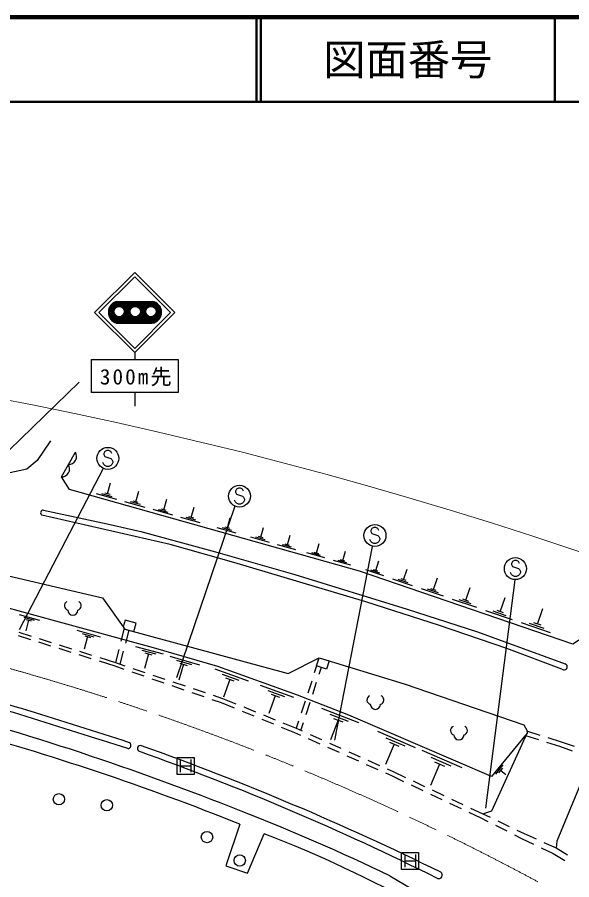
# Model space of a CAD drawing. Units: millimetres, scale not verified. Extents: x 40000 to 680000, y 20000 to 380000.
# Drawn here: x 480463 to 546005, y 278071 to 380000 of the extents above; entities that cross this region are included whole.
import ezdxf
from ezdxf.enums import TextEntityAlignment as Align

# ---------------------------------------------------------------- set-up
doc = ezdxf.new("R2010")
doc.units = ezdxf.units.MM
doc.header["$LTSCALE"] = 1000
doc.linetypes.add('CHAIN', pattern=[18.5, 12, -1.5, 3.5, -1.5])
for name, color, linetype, lineweight in [('M-BGD', 7, 'Continuous', 25), ('M-BMK', 2, 'CHAIN', 13), ('M-STR-HTXT', 7, 'Continuous', 13), ('M-STR-STRC', 7, 'Continuous', 25), ('M-STR-STRD', 7, 'Continuous', 25), ('M-TTL', 2, 'Continuous', 140), ('M-TTL-LINE', 7, 'Continuous', 50)]:
    doc.layers.add(name, color=color, linetype=linetype, lineweight=lineweight)
doc.layers.add('M-TTL-TXT', color=7, linetype='Continuous')
doc.styles.add('ＭＳ ゴシック', font='')
doc.styles.get('ＭＳ ゴシック').set_extended_font_data('MS Gothic')

msp = doc.modelspace()

# ---------------------------------------------------------------- hatches: boundary and pattern name
at = {"layer": 'M-STR-STRC'}
h = msp.add_hatch(dxfattribs=at)
h.set_pattern_fill('USER', color=256, style=0, pattern_type=2)
h.set_pattern_definition([(45, (493895, 343952), (-70.7107, 70.7107), []), (135, (493895, 343952), (-70.7107, -70.7107), [])])
h.paths.add_polyline_path([(496421, 343847, 0.8507), (496421, 346425), (492189, 346425, 0.73844), (492189, 343847)])
h.paths.add_polyline_path([(493123, 345212, 1), (491898, 345212, 0.41421), (492511, 344599, 0.41421)], flags=16)
h.paths.add_polyline_path([(495026, 345212, 1), (493801, 345212, 0.41421), (494413, 344599, 0.41421)], flags=16)
h.paths.add_polyline_path([(496876, 345212, 1), (495651, 345212, 0.41421), (496263, 344599, 0.41421)], flags=16)

# ---------------------------------------------------------------- linework, layer by layer
at = {"layer": 'M-BGD'}
for p, q in [((485677, 325672), (487330, 328616)), ((491128, 323674), (491492, 324969)), ((492251, 323008), (489823, 323691)), ((491689, 323341), (490475, 323682)), ((491431, 323588), (490824, 323759)), ((494473, 322726), (494831, 323998)), ((495576, 322073), (493192, 322744)), ((495025, 322400), (493832, 322735)), ((494771, 322643), (494175, 322810)), ((497775, 321791), (498127, 323040)), ((498858, 321150), (496517, 321808)), ((498317, 321471), (497146, 321800)), ((498068, 321709), (497483, 321874)), ((501035, 320869), (501379, 322094)), ((502098, 320239), (499799, 320885)), ((501566, 320554), (500417, 320877)), ((501322, 320788), (500747, 320949)), ((505308, 319659), (505644, 320854)), ((506345, 319044), (504103, 319675)), ((505826, 319351), (504705, 319667)), ((505588, 319580), (505028, 319737)), ((509260, 318540), (509588, 319708)), ((510273, 317940), (508083, 318556)), ((509766, 318240), (508671, 318548)), ((509534, 318463), (508986, 318617)), ((512394, 317652), (512716, 318798)), ((513388, 317063), (511239, 317668)), ((512891, 317358), (511816, 317660)), ((512662, 317577), (512125, 317728)), ((515831, 316679), (516147, 317801)), ((516804, 316103), (514700, 316694)), ((516318, 316391), (515266, 316687)), ((516094, 316605), (515568, 316753)), ((518937, 315799), (519247, 316900)), ((519891, 315234), (517828, 315814)), ((519414, 315517), (518383, 315807)), ((519195, 315727), (518679, 315872)), ((522828, 314617), (523213, 315747)), ((523790, 313974), (521672, 314696)), ((523309, 314296), (522250, 314657)), ((523092, 314527), (522563, 314708)), ((526128, 313525), (526554, 314775)), ((527193, 312813), (524850, 313613)), ((526661, 313169), (525489, 313569)), ((526421, 313426), (525835, 313625)), ((529672, 312353), (530142, 313732)), ((530847, 311567), (528261, 312449)), ((530260, 311960), (528967, 312401)), ((529995, 312243), (529349, 312463)), ((533477, 311094), (533994, 312612)), ((534771, 310229), (531924, 311200)), ((534124, 310662), (532700, 311147)), ((533833, 310973), (533121, 311216)), ((537562, 309743), (538131, 311410)), ((537953, 309609), (537171, 309876)), ((541948, 308291), (542572, 310119)), ((480700, 309407), (483086, 308757)), ((481253, 309085), (482446, 308761)), ((481508, 308845), (482105, 308683)), ((538983, 308793), (535857, 309859)), ((538272, 309268), (536709, 309801)), ((481806, 308764), (481460, 307491)), ((493204, 308738), (492990, 307947)), ((494528, 308379), (493204, 308738)), ((494262, 307400), (494528, 308379)), ((543506, 307250), (540079, 308419)), ((542727, 307771), (541014, 308355)), ((542377, 308145), (541520, 308437)), ((480589, 306918), (482021, 306470)), ((480666, 307321), (482097, 306872)), ((487492, 307554), (490273, 306792)), ((488137, 307178), (489527, 306797)), ((488433, 306897), (489129, 306707)), ((493102, 307790), (492704, 306251)), ((493169, 307696), (494262, 307400)), ((493640, 307568), (493247, 306048)), ((482975, 306171), (484406, 305722)), ((483051, 306572), (484482, 306122)), ((485436, 305823), (486867, 305373)), ((488781, 306802), (488375, 305318)), ((485361, 305423), (486792, 304975)), ((487821, 305073), (489252, 304624)), ((492454, 305282), (492057, 303743)), ((492997, 305080), (492605, 303559)), ((494448, 305648), (497722, 304751)), ((495207, 305205), (496844, 304757)), ((495556, 304875), (496375, 304651)), ((487746, 304676), (489178, 304227)), ((490132, 303928), (491994, 303345)), ((490206, 304324), (492057, 303743)), ((495965, 304763), (495487, 303017)), ((498490, 304508), (502009, 303488)), ((499302, 304019), (501061, 303509)), ((491994, 303345), (493074, 302972)), ((492057, 303743), (493179, 303367)), ((494127, 303050), (495550, 302575)), ((500114, 303529), (499570, 301652)), ((499674, 303657), (500554, 303402)), ((503799, 302987), (507738, 301569)), ((515847, 303340), (515576, 302507)), ((516389, 303163), (516118, 302330)), ((494019, 302646), (495437, 302157)), ((496382, 301830), (497800, 301341)), ((496499, 302258), (497921, 301782)), ((504689, 302370), (506659, 301661)), ((505580, 301753), (504824, 299652)), ((505087, 301930), (506072, 301576)), ((498745, 301015), (500163, 300526)), ((498870, 301465), (500292, 300989)), ((509178, 301051), (513118, 299634)), ((515266, 301556), (514802, 300129)), ((515808, 301379), (515344, 299953)), ((501109, 300200), (502527, 299710)), ((501241, 300672), (502663, 300197)), ((503612, 299880), (504734, 299505)), ((510069, 300434), (512038, 299725)), ((510959, 299817), (510203, 297716)), ((510467, 299994), (511451, 299640)), ((503472, 299384), (504552, 299011)), ((504552, 299011), (506116, 298376)), ((504734, 299505), (506311, 298865)), ((514492, 299179), (514028, 297752)), ((515034, 299002), (514570, 297576)), ((507043, 298000), (508433, 297436)), ((507237, 298489), (508627, 297925)), ((516432, 298355), (520787, 296663)), ((517408, 297642), (519585, 296796)), ((509360, 297060), (510749, 296496)), ((509554, 297548), (510943, 296984)), ((513718, 296801), (513447, 295968)), ((514260, 296625), (513989, 295792)), ((518384, 296929), (517481, 294606)), ((517839, 297140), (518928, 296717)), ((511676, 296120), (513241, 295485)), ((511870, 296608), (513447, 295968)), ((513447, 295968), (514157, 295651)), ((523039, 295640), (527503, 293718)), ((542282, 295137), (540711, 295631)), ((513241, 295485), (513945, 295171)), ((514858, 294764), (516228, 294152)), ((515071, 295244), (516440, 294633)), ((524027, 294862), (526259, 293901)), ((542114, 294601), (540587, 295081)), ((544806, 294343), (543235, 294837)), ((517141, 293745), (518511, 293134)), ((517354, 294225), (518724, 293614)), ((525015, 294084), (523990, 291703)), ((524457, 294324), (525573, 293843)), ((544595, 293821), (543068, 294301)), ((546112, 293284), (544595, 293821)), ((546323, 293807), (544806, 294343)), ((519424, 292726), (520794, 292115)), ((519637, 293207), (521007, 292596)), ((528301, 293375), (533006, 291349)), ((529342, 292554), (531695, 291541)), ((521707, 291708), (523077, 291097)), ((521920, 292188), (523290, 291577)), ((530383, 291734), (529303, 289225)), ((529795, 291987), (530972, 291481)), ((537034, 290553), (537915, 291669)), ((523991, 290689), (524695, 290375)), ((524203, 291170), (524914, 290853)), ((524914, 290853), (526357, 290172)), ((537403, 290715), (537843, 291273)), ((537623, 290994), (538218, 290524)), ((524695, 290375), (526135, 289696)), ((527262, 289745), (528619, 289105)), ((527040, 289269), (528396, 288629)), ((529523, 288679), (530880, 288039)), ((529301, 288203), (530658, 287563)), ((531784, 287612), (533141, 286972)), ((531562, 287136), (532919, 286496)), ((534045, 286546), (535489, 285865)), ((533823, 286069), (535264, 285390)), ((535489, 285865), (536356, 285452)), ((535264, 285390), (536103, 284965)), ((536996, 284514), (538334, 283836)), ((537259, 285022), (538614, 284377)), ((539226, 283385), (540066, 282960)), ((539517, 283948), (540384, 283535)), ((540384, 283535), (541812, 282887)), ((540066, 282960), (541493, 282280)), ((542723, 282473), (544151, 281825)), ((542395, 281850), (543822, 281169)), ((544151, 281825), (545504, 281013)), ((543822, 281169), (545198, 280364)), ((524517, 278538), (529052, 275838))]:
    msp.add_line(p, q, dxfattribs=at)
for points in [[(484397, 329927), (482801, 327599), (481581, 326601), (479231, 326069), (471295, 327266), (451165, 330193), (428707, 332099), (405828, 332809)], [(548700, 307559), (546139, 305930), (520933, 314526), (486625, 324175), (485677, 325672)], [(540721, 295375), (536509, 290276), (519652, 297533), (513585, 299891), (504169, 303279), (496553, 305486), (485013, 308648), (478983, 310288), (473729, 311286), (473713, 314556)], [(506777, 284639), (505112, 279708), (507674, 278863), (509646, 283512)]]:
    msp.add_lwpolyline(points, dxfattribs=at)
msp.add_lwpolyline([(516144, 304307), (517330, 303944), (517033, 302976), (515847, 303340)], close=True, dxfattribs=at)
for centre in [(485394, 287580), (491053, 286870), (502893, 283115), (506763, 280351)]:
    msp.add_circle(centre, 672, dxfattribs=at)
for centre, radius, start, end in [((486514, 328106), 962, 269.40688, 31.97838), ((485687, 326634), 962, 269.40688, 31.97838), ((486571, 310459), 536, 116.08703, 255.33416), ((487499, 310459), 536, 284.66584, 63.91297), ((487035, 309941), 600, 180, 0), ((522332, 299323), 536, 116.08703, 255.33416), ((523261, 299323), 536, 284.66584, 63.91297), ((380819, -30712), 341063, 68.3011, 75.08763), ((522797, 298804), 600, 180, 0), ((388969, -10052), 317366, 68.20998, 74.67933), ((532206, 295708), 536, 116.08703, 255.33416), ((533134, 295708), 536, 284.66584, 63.91297), ((532670, 295189), 600, 180, 0), ((409224, 37263), 267406, 64.45926, 68.57105), ((457659, 148385), 144782, 60.77292, 68.95691)]:
    msp.add_arc(centre, radius, start, end, dxfattribs=at)
at = {"layer": 'M-BMK'}
msp.add_arc((397406, 9593), 304727, 58.19517, 76.51972, dxfattribs=at)
at = {"layer": 'M-STR-HTXT'}
msp.add_arc((381400, -171217), 515359, 68.49328, 104.74312, dxfattribs=at)
at = {"layer": 'M-STR-STRC'}
for p, q in [((489608, 345098), (494346, 349836)), ((494346, 349836), (499084, 345098)), ((490103, 345098), (494346, 349341)), ((494346, 349341), (498589, 345098)), ((492189, 346425), (496421, 346425)), ((489608, 345098), (494346, 340361)), ((490103, 345098), (494346, 340856)), ((494346, 340856), (498589, 345098)), ((494346, 340361), (499084, 345098)), ((492189, 343847), (496421, 343847)), ((494346, 340361), (494346, 339536)), ((487771, 336890), (462825, 312681)), ((494346, 335639), (494346, 334051)), ((490818, 328695), (490700, 328459)), ((490700, 328459), (490700, 328341)), ((490700, 328341), (490818, 328104)), ((491055, 328813), (490818, 328695)), ((491291, 328813), (491055, 328813)), ((491527, 328695), (491291, 328813)), ((491646, 328459), (491527, 328695)), ((490700, 327159), (490582, 327395)), ((490818, 328104), (491527, 327868)), ((491527, 327868), (491646, 327750)), ((491646, 327750), (491764, 327513)), ((491764, 327395), (491646, 327159)), ((491764, 327513), (491764, 327395)), ((480746, 307664), (490648, 326710)), ((490818, 327041), (490700, 327159)), ((491055, 326923), (490818, 327041)), ((491291, 326923), (491055, 326923)), ((491527, 327041), (491291, 326923)), ((491646, 327159), (491527, 327041)), ((506375, 324230), (506257, 323994)), ((506612, 324348), (506375, 324230)), ((506848, 324348), (506612, 324348)), ((507084, 324230), (506848, 324348)), ((507203, 323994), (507084, 324230)), ((506257, 323994), (506257, 323875)), ((506257, 323875), (506375, 323639)), ((506375, 323639), (507084, 323403)), ((507084, 323403), (507203, 323284)), ((507203, 323284), (507321, 323048)), ((499337, 301992), (506204, 322252)), ((506257, 322694), (506139, 322930)), ((506375, 322575), (506257, 322694)), ((506612, 322457), (506375, 322575)), ((506848, 322457), (506612, 322457)), ((507084, 322575), (506848, 322457)), ((507203, 322694), (507084, 322575)), ((507321, 322930), (507203, 322694)), ((507321, 323048), (507321, 322930)), ((522388, 319582), (522269, 319346)), ((522269, 319346), (522269, 319228)), ((522269, 319228), (522388, 318992)), ((522624, 319701), (522388, 319582)), ((522860, 319701), (522624, 319701)), ((523097, 319582), (522860, 319701)), ((523215, 319346), (523097, 319582)), ((522269, 318046), (522151, 318282)), ((522388, 317928), (522269, 318046)), ((522388, 318992), (523097, 318755)), ((523097, 318755), (523215, 318637)), ((523215, 318046), (523097, 317928)), ((523215, 318637), (523333, 318401)), ((523333, 318282), (523215, 318046)), ((523333, 318401), (523333, 318282)), ((522405, 317472), (517966, 294555)), ((522624, 317810), (522388, 317928)), ((522860, 317810), (522624, 317810)), ((523097, 317928), (522860, 317810)), ((538986, 315667), (538868, 315430)), ((538868, 315430), (538868, 315312)), ((538868, 315312), (538986, 315076)), ((539223, 315785), (538986, 315667)), ((538986, 315076), (539695, 314840)), ((539459, 315785), (539223, 315785)), ((539695, 315667), (539459, 315785)), ((539814, 315430), (539695, 315667)), ((538868, 314130), (538750, 314367)), ((538986, 314012), (538868, 314130)), ((539223, 313894), (538986, 314012)), ((539695, 314012), (539459, 313894)), ((539695, 314840), (539814, 314721)), ((539814, 314130), (539695, 314012)), ((539814, 314721), (539932, 314485)), ((539932, 314367), (539814, 314130)), ((539932, 314485), (539932, 314367)), ((535836, 286531), (539327, 313526)), ((539459, 313894), (539223, 313894)), ((499362, 290524), (499362, 292524)), ((499362, 292524), (501362, 292524)), ((499737, 292274), (499737, 290774)), ((499737, 291524), (500987, 291524)), ((500987, 292274), (500987, 290774)), ((501362, 292524), (501362, 290524)), ((501362, 290524), (499362, 290524)), ((525899, 279300), (525899, 281300)), ((525899, 281300), (527899, 281300)), ((526274, 281050), (526274, 279550)), ((527524, 281050), (527524, 279550)), ((527899, 281300), (527899, 279300)), ((527899, 279300), (525899, 279300)), ((526274, 280300), (527524, 280300))]:
    msp.add_line(p, q, dxfattribs=at)
msp.add_lwpolyline([(499491, 339536), (499491, 335639), (489240, 335639), (489240, 339536)], close=True, dxfattribs=at)
for centre, radius in [((492511, 345212), 612), ((494413, 345212), 612), ((496263, 345212), 612), ((491173, 327868), 1300), ((506730, 323403), 1300), ((522742, 318755), 1300), ((539341, 314840), 1300)]:
    msp.add_circle(centre, radius, dxfattribs=at)
for centre, radius, start, end in [((492586, 345136), 1349, 107.11297, 252.88703), ((496211, 345136), 1306, 279.22415, 80.77585)]:
    msp.add_arc(centre, radius, start, end, dxfattribs=at)
at = {"layer": 'M-STR-STRD'}
for points in [[(506079, 315567), (498544, 317684), (483375, 321170)], [(483558, 321748), (491093, 320139), (495072, 319208), (503878, 316837), (513276, 314128), (526568, 310064), (534866, 307354), (545212, 303594)], [(473713, 314556), (475005, 315023), (490535, 311398), (493169, 307696), (512493, 302460), (516144, 304307), (526189, 301226), (540343, 296365), (540707, 295734), (540721, 295375)], [(544850, 302970), (538337, 305407), (530378, 308116), (521658, 310910), (506079, 315567)], [(535489, 285865), (536553, 286219), (540721, 295375)], [(548484, 292197), (548230, 292245), (544239, 282645), (544151, 281825)]]:
    msp.add_lwpolyline(points, dxfattribs=at)
for centre, radius, start, end in [((483543, 321435), 313, 87.22595, 237.76725), ((545101, 303241), 370, 227.27212, 72.59071), ((95133, -948012), 1304666, 72.21, 73.31655), ((-49071, -1404942), 1783066, 72.28379, 73.09292), ((493515, 293954), 391, 270.84578, 53.59098), ((495023, 293567), 363, 71.51333, 241.56533), ((383980, -18436), 331538, 63.76492, 70.41045), ((389725, -2604), 313974, 63.4333, 70.43826), ((530269, 278624), 423, 253.09957, 50.43005)]:
    msp.add_arc(centre, radius, start, end, dxfattribs=at)
at = {"layer": 'M-TTL'}
msp.add_line((680000, 380000), (40000, 380000), dxfattribs=at)
at = {"layer": 'M-TTL-LINE'}
for p, q in [((508747, 380000), (508747, 370000)), ((509247, 380000), (509247, 370000)), ((543997, 380000), (543997, 370000)), ((40000, 370000), (680000, 370000))]:
    msp.add_line(p, q, dxfattribs=at)

# ---------------------------------------------------------------- texts
at = {"layer": 'M-STR-STRC', "insert": (494720, 336387), "char_height": 1833, "attachment_point": 8, "style": 'ＭＳ ゴシック'}
msp.add_mtext('\\T1.2;300m先', dxfattribs=at)
at = {"layer": 'M-TTL-TXT', "style": 'ＭＳ ゴシック'}
msp.add_text('図面番号', height=3666, dxfattribs=at).set_placement((526622, 375000), align=Align.MIDDLE_CENTER)

doc.saveas('drawing.dxf')
